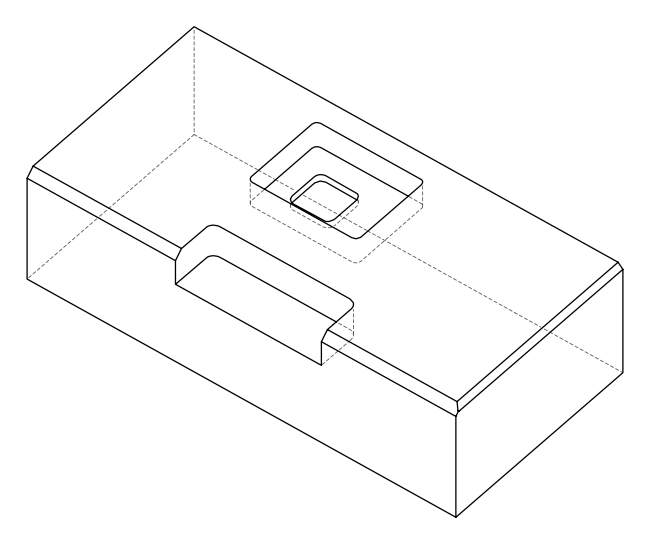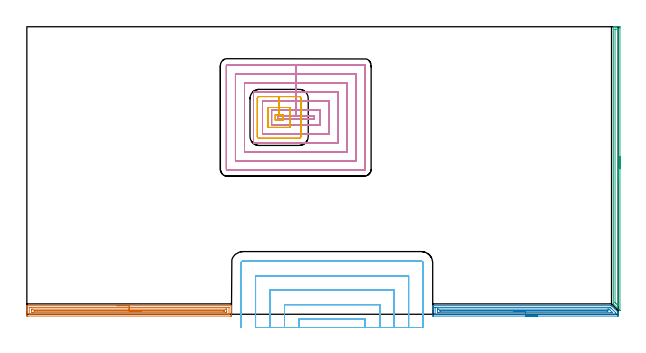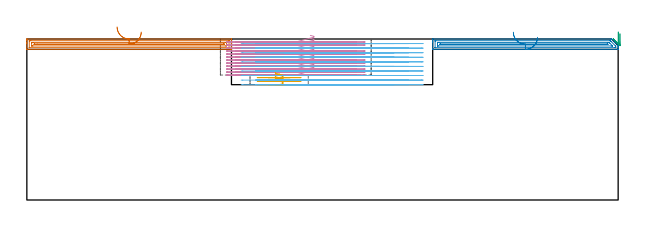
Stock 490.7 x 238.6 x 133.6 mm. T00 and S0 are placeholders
(PLAN: 6 operations, 3 tool changes, 90.4 min)
(1 AREA_MILL | FG_CHAMFER_SURFACE | UGT0205_001 | 5.59 min | 6468 mm3)
(2 AREA_MILL_1 | FG_CHAMFER_SURFACE_1 | UGT0205_001 | 5.02 min | 5894 mm3)
(3 AREA_MILL_2 | FG_CHAMFER_SURFACE_2 | UGT0205_001 | 3.93 min | 3507 mm3)
(4 MILL_RECTANGULAR_POCKET | POCKET_RECTANGULAR_STRAIGHT | NXT0201_013 | Follow Part, ap 2.5, ae 75% | 40.4 min | 363858 mm3)
(5 MILL_RECTANGULAR_POCKET_1 | POCKET_RECTANGULAR_STRAIGHT_1 | NXT0201_011 | Follow Part, ap 3, ae 75% | 1.76 min | 17575 mm3)
(6 MILL_SLOT | SLOT_PARTIAL_RECTANGULAR | NXT0201_012 | Follow Part, ap 4, ae 75% | 33.65 min | 327319 mm3)
(TOOL UGT0205_001 | Chamfer Mill 20 x 3 x 45 deg. | D20 FL50 Z2)
(TOOL NXT0201_013 | ENDMILL 10mm | D10 FL30 Z4)
(TOOL NXT0201_011 | ENDMILL 12mm [2P460-1200-NA 1630] | D12 FL38 Z6)
(TOOL NXT0201_012 | ENDMILL 16mm [2P460-1600-NA 1630] | D16 FL38 Z6)
(OP 1 AREA_MILL)
G17 G21 G94 G90
T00 M6
G54
G17 G0 G90 X74.9 Y7.1 S1061 M3
G43 Z143.6 H0
G94 G1 X74.938 Z142.728 F250.
X75.052 Z141.864
X75.241 Z141.012
X75.503 Z140.18
X75.837 Z139.374
X76.24 Z138.6
X76.708 Z137.864
X77.24 Z137.172
X77.829 Z136.529
X78.472 Z135.94
X79.164 Z135.408
X79.9 Z134.94
X80.674 Z134.537
X81.48 Z134.203
X82.312 Z133.941
X83.163 Z133.752
X84.028 Z133.638
X84.9 Z133.6
X169.646
X169.79 Y7.098 Z133.588
X169.798 Y6.976 Z133.469
X169.8 Y6.85 Z133.349
Y6.467 Z132.966
Y5.863 Z132.357
Y3.811 Z130.308
Y3.238 Z129.732
Y2.802 Z129.298
Y-0.851 Z125.646
X169.797 Y-1.138 Z125.359
X169.79 Y-1.492 Z125.005
X169.567 Y-1.497 Z125.001
X169.2 Y-1.5 Z125.
X0.6
X0.233 Y-1.497 Z125.001
X0.01 Y-1.493 Z125.005
X0. Y-1.138 Z125.359
Y3.238 Z129.732
Y3.811 Z130.308
Y4.113 Z130.609
Y5.863 Z132.357
Y6.467 Z132.966
Y6.85 Z133.349
X0.002 Y6.976 Z133.469
X0.01 Y7.098 Z133.588
X0.154 Y7.1 Z133.6
X84.9
Y5.686 Z132.186
X167.416 Y5.685 Z132.185
X167.598 Y5.684 Z132.184
X167.756 Y5.68 Z132.18
X167.788 Y5.679 Z132.179
X167.793 Y5.658 Z132.158
X167.796 Y5.632 Z132.132
X167.799 Y5.487 Z131.987
Y0.11 Z126.61
X167.795 Y0.01 Z126.51
X167.79 Y-0.057 Z126.443
X167.785 Y-0.079 Z126.421
X167.77 Y-0.08 Z126.42
X167.416 Y-0.084 Z126.416
X167.235 Y-0.085 Z126.415
X166.524 Y-0.086 Z126.414
X2.384 Y-0.085 Z126.415
X2.202 Y-0.084 Z126.416
X2.044 Y-0.08 Z126.42
X2.012 Y-0.079 Z126.421
X2.007 Y-0.058 Z126.442
X2.004 Y-0.032 Z126.468
X2.001 Y0.114 Z126.614
Y5.49 Z131.99
X2.005 Y5.59 Z132.09
X2.01 Y5.657 Z132.157
X2.015 Y5.679 Z132.179
X2.03 Y5.68 Z132.18
X2.384 Y5.685 Z132.185
X2.565
X3.276 Y5.686 Z132.186
X84.9
Y4.272 Z130.772
X164.74 Y4.271 Z130.771
X165.471 Y4.27 Z130.77
X165.632 Y4.268 Z130.768
X165.784 Y4.265 Z130.765
X165.792 Y4.113 Z130.613
X165.798 Y3.95 Z130.45
X165.8 Y2.363 Z128.863
X165.799 Y2.198 Z128.698
X165.79 Y1.487 Z127.987
X165.787 Y1.336 Z127.836
X164.74 Y1.329 Z127.829
X5.06
X4.329 Y1.33 Z127.83
X4.168 Y1.332 Z127.832
X4.016 Y1.335 Z127.835
X4.008 Y1.487 Z127.987
X4.002 Y1.65 Z128.15
X4.001 Y3.402 Z129.902
X4.01 Y4.113 Z130.613
X4.013 Y4.265 Z130.765
X5.06 Y4.271 Z130.771
X84.9 Y4.272 Z130.772
Y2.857 Z129.357
X163.46
X163.518 Y2.856 Z129.356
X163.635 Y2.852 Z129.352
X163.79 Y2.842 Z129.342
X163.793 Y2.8 Z129.3
X163.79 Y2.758 Z129.258
X163.635 Y2.748 Z129.248
X163.518 Y2.744 Z129.244
X163.46 Y2.743 Z129.243
X163.343
X6.34
X6.281 Y2.744 Z129.244
X6.165 Y2.748 Z129.248
X6.01 Y2.758 Z129.258
X6.007 Y2.8 Z129.3
X6.01 Y2.842 Z129.342
X6.165 Y2.852 Z129.352
X6.281 Y2.856 Z129.356
X8.629 Y2.857 Z129.357
X84.9
X85.772 Z129.395
X86.636 Z129.509
X87.488 Z129.698
X88.32 Z129.96
X89.126 Z130.294
X89.9 Z130.697
X90.636 Z131.166
X91.328 Z131.697
X91.971 Z132.286
X92.56 Z132.929
X93.091 Z133.622
X93.56 Z134.357
X93.963 Z135.131
X94.297 Z135.937
X94.559 Z136.769
X94.748 Z137.621
X94.862 Z138.486
X94.9 Z139.357
G0 Z143.6
M5
M2
(OP 2 AREA_MILL_1)
G17 G21 G94 G90
T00 M6
G54
G17 G0 G90 X423.75 Y-1.5 S1061 M3
G43 Z143.6 H0
Z135.
G94 G1 X423.712 Z134.129 F250.
X423.598 Z133.264
X423.409 Z132.412
X423.147 Z131.58
X422.813 Z130.774
X422.41 Z130.
X421.941 Z129.264
X421.41 Z128.572
X420.821 Z127.929
X420.178 Z127.34
X419.486 Z126.809
X418.75 Z126.34
X417.976 Z125.937
X417.17 Z125.603
X416.338 Z125.341
X415.486 Z125.152
X414.622 Z125.038
X413.75 Z125.
X337.411
X337.045 Y-1.496 Z125.002
X336.81 Y-1.493 Z125.005
X336.8 Y-1.138 Z125.359
Y4.113 Z130.607
Y4.665 Z131.162
Y4.988 Z131.484
Y5.54 Z132.036
Y5.863 Z132.357
Y6.833 Z133.333
X336.803 Y6.969 Z133.461
X336.81 Y7.098 Z133.589
X336.965 Y7.1 Z133.6
X484.732
X485.201 Y7.093 Z133.593
X485.243 Y7.054 Z133.554
X485.563 Y6.738 Z133.237
X487.897 Y4.404 Z130.902
X490.523 Y1.779 Z128.275
X490.684 Y1.615 Z128.112
X490.699 Y1.594 Z128.09
X490.7 Y1.301 Z127.801
Y0.383 Z126.882
Y-0.263 Z126.233
X490.699 Y-1.459 Z125.038
X490.697 Y-1.491 Z125.006
X490.351 Y-1.5 Z125.
X413.75
Y-0.086 Z126.414
X339.197 Y-0.085 Z126.415
X339.015 Y-0.084 Z126.416
X338.85 Y-0.08 Z126.42
X338.815 Y-0.079 Z126.421
X338.81 Y-0.059 Z126.441
X338.806 Y-0.03 Z126.47
X338.801 Y0.125 Z126.625
X338.8 Y5.376 Z131.876
X338.802 Y5.506 Z132.006
X338.806 Y5.61 Z132.11
X338.81 Y5.673 Z132.173
X338.842 Y5.679 Z132.179
X339.197 Y5.684 Z132.184
X339.378 Y5.685 Z132.185
X483.839
X484.021 Y5.684 Z132.184
X484.108 Y5.681 Z132.181
X484.148 Y5.679 Z132.179
X484.297 Y5.541 Z132.041
X484.593 Y5.254 Z131.754
X484.732 Y5.118 Z131.618
X488.343 Y1.507 Z128.007
X488.36 Y1.487 Z127.987
X488.69 Y1.108 Z127.608
X488.696 Y0.612 Z127.112
X488.699 Y0.224 Z126.724
X488.698 Y0.094 Z126.594
X488.694 Y-0.01 Z126.49
X488.69 Y-0.073 Z126.427
X488.658 Y-0.079 Z126.421
X488.303 Y-0.083 Z126.417
X488.122 Y-0.085 Z126.415
X413.75 Y-0.086 Z126.414
Y1.329 Z127.829
X341.875
X341.143 Y1.33 Z127.83
X340.982 Y1.332 Z127.832
X340.829 Y1.335 Z127.835
X340.81 Y1.487 Z127.987
X340.804 Y1.663 Z128.163
X340.8 Y2.363 Z128.863
Y2.541 Z129.041
Y3.416 Z129.916
X340.801 Y4.113 Z130.613
X340.803 Y4.202 Z130.702
X340.807 Y4.246 Z130.746
X340.81 Y4.263 Z130.763
X340.827 Y4.265 Z130.765
X340.982 Y4.268 Z130.768
X341.713 Y4.271 Z130.771
X341.875 Y4.272 Z130.772
X482.053 Y4.271 Z130.771
X482.786 Y4.27 Z130.77
X482.946 Y4.268 Z130.768
X483.103 Y4.265 Z130.765
X483.276 Y4.113 Z130.613
X483.839 Y3.56 Z130.06
X485.625 Y1.776 Z128.276
X485.907 Y1.487 Z127.987
X485.999 Y1.39 Z127.89
X486.041 Y1.335 Z127.835
X485.949 Y1.333 Z127.833
X485.786 Y1.33 Z127.83
X485.625 Y1.329 Z127.829
X484.894
X413.75
Y2.743 Z129.243
X343.156
X343.098 Y2.744 Z129.244
X342.981 Y2.748 Z129.248
X342.81 Y2.756 Z129.256
X342.808 Y2.8 Z129.3
X342.81 Y2.844 Z129.344
X342.981 Y2.852 Z129.352
X343.098 Y2.856 Z129.356
X343.156 Y2.857 Z129.357
X481.549
X481.665 Y2.856 Z129.356
X482.053 Y2.85 Z129.35
X482.097 Y2.842 Z129.342
X482.144 Y2.797 Z129.297
X482.184 Y2.755 Z129.255
X482.168 Y2.75 Z129.25
X482.053 Y2.747 Z129.247
X481.665 Y2.743 Z129.243
X481.548
X413.75
X412.878 Z129.281
X412.013 Z129.395
X411.162 Z129.583
X410.33 Z129.846
X409.524 Z130.18
X408.75 Z130.582
X408.014 Z131.051
X407.322 Z131.582
X406.679 Z132.172
X406.09 Z132.815
X405.558 Z133.507
X405.09 Z134.243
X404.687 Z135.017
X404.353 Z135.823
X404.091 Z136.655
X403.902 Z137.506
X403.788 Z138.371
X403.75 Z139.243
G0 Z143.6
M5
M2
(OP 3 AREA_MILL_2)
G17 G21 G94 G90
T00 M6
G54
G17 G0 G90 X492.2 Y130.85 S1061 M3
G43 Z143.6 H0
Z138.1
G94 G1 Y130.812 Z137.228 F250.
Y130.698 Z136.364
Y130.509 Z135.512
Y130.247 Z134.68
Y129.913 Z133.874
Y129.51 Z133.1
Y129.042 Z132.364
Y128.51 Z131.672
Y127.921 Z131.029
Y127.278 Z130.44
Y126.586 Z129.908
Y125.85 Z129.44
Y125.076 Z129.037
Y124.27 Z128.703
Y123.438 Z128.441
Y122.586 Z128.252
Y121.722 Z128.138
Y120.85 Z128.1
X492.199 Y3.281 Z128.101
X492.198 Y3.237 Z128.102
X492.191 Y3.115 Z128.106
X492.112 Y3.19 Z128.186
X492.018 Y3.281 Z128.28
X486.792 Y8.508 Z133.507
X486.729 Y8.573 Z133.57
X486.707 Y8.6 Z133.593
X486.7 Y9.092 Z133.6
Y238.419
X486.703 Y238.591 Z133.588
X486.736 Y238.6 Z133.555
X487.131 Z133.169
X487.401 Z132.899
X488.119 Z132.176
X489.365 Z130.931
X490.781 Z129.515
X491.404 Z128.892
X491.668 Y238.598 Z128.628
X492.191 Y238.592 Z128.105
X492.194 Y238.502 Z128.103
X492.199 Y237.972 Z128.101
X492.2 Y237.436 Z128.1
Y120.85
X490.786 Z129.514
Y7.304
X490.781 Y6.981 Z129.519
X490.448 Y7.304 Z129.852
X489.006 Y8.743 Z131.294
X488.659 Y9.092 Z131.641
X488.119 Y9.643 Z132.181
X488.114 Y9.986 Z132.186
Y236.184
X488.119 Y236.59 Z132.181
X488.595 Y236.598 Z131.705
X489.894 Y236.6 Z130.406
X490.37 Y236.598 Z129.93
X490.781 Y236.59 Z129.519
X490.786 Y236.184 Z129.514
Y120.85
Y119.978 Z129.552
Y119.114 Z129.666
Y118.262 Z129.855
Y117.43 Z130.117
Y116.624 Z130.451
Y115.85 Z130.854
Y115.114 Z131.323
Y114.422 Z131.854
Y113.779 Z132.443
Y113.19 Z133.086
Y112.658 Z133.779
Y112.19 Z134.514
Y111.787 Z135.288
Y111.453 Z136.094
Y111.191 Z136.926
Y111.002 Z137.778
Y110.888 Z138.643
Y110.85 Z139.514
G0 Z143.6
M5
M2
(OP 4 MILL_RECTANGULAR_POCKET)
G17 G21 G94 G90
T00 M6
G54
G17 G0 G90 X235.255 Y162.1 S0 M3
G43 Z143.6 H0
Z136.6
G94 G1 X238.2 Z135.811 F250.
Y164.6 Z135.141
X223.15 Z131.108
X208.1 F500.
Y162.1
X238.2
Y164.6
X223.15
Y169.6
X203.1
Y157.1
X243.2
Y169.6
X223.15
Y177.1
X195.6
Y149.6
X250.7
Y177.1
X223.15
Y184.6
X188.1
Y142.1
X258.2
Y184.6
X223.15
Y192.1
X180.6
Y134.6
X265.7
Y192.1
X223.15
Y199.6
X173.1
Y127.1
X273.2
Y199.6
X223.15
Y207.1
X166.3
G3 X165.6 Y206.4 R0.7
G1 Y120.3
G3 X166.3 Y119.6 R0.7
G1 X280.
G3 X280.7 Y120.3 R0.7
G1 Y206.4
G3 X280. Y207.1 R0.7
G1 X223.15
X222.15
G0 X235.255 Y162.1 Z134.108
G1 X238.2 Z133.319 F250.
Y164.6 Z132.649
X223.15 Z128.617
X208.1 F500.
Y162.1
X238.2
Y164.6
X223.15
Y169.6
X203.1
Y157.1
X243.2
Y169.6
X223.15
Y177.1
X195.6
Y149.6
X250.7
Y177.1
X223.15
Y184.6
X188.1
Y142.1
X258.2
Y184.6
X223.15
Y192.1
X180.6
Y134.6
X265.7
Y192.1
X223.15
Y199.6
X173.1
Y127.1
X273.2
Y199.6
X223.15
Y207.1
X166.3
G3 X165.6 Y206.4 R0.7
G1 Y120.3
G3 X166.3 Y119.6 R0.7
G1 X280.
G3 X280.7 Y120.3 R0.7
G1 Y206.4
G3 X280. Y207.1 R0.7
G1 X223.15
X222.15
G0 X235.255 Y162.1 Z131.617
G1 X238.2 Z130.827 F250.
Y164.6 Z130.158
X223.15 Z126.125
X208.1 F500.
Y162.1
X238.2
Y164.6
X223.15
Y169.6
X203.1
Y157.1
X243.2
Y169.6
X223.15
Y177.1
X195.6
Y149.6
X250.7
Y177.1
X223.15
Y184.6
X188.1
Y142.1
X258.2
Y184.6
X223.15
Y192.1
X180.6
Y134.6
X265.7
Y192.1
X223.15
Y199.6
X173.1
Y127.1
X273.2
Y199.6
X223.15
Y207.1
X166.3
G3 X165.6 Y206.4 R0.7
G1 Y120.3
G3 X166.3 Y119.6 R0.7
G1 X280.
G3 X280.7 Y120.3 R0.7
G1 Y206.4
G3 X280. Y207.1 R0.7
G1 X223.15
X222.15
G0 X235.255 Y162.1 Z129.125
G1 X238.2 Z128.336 F250.
Y164.6 Z127.666
X223.15 Z123.633
X208.1 F500.
Y162.1
X238.2
Y164.6
X223.15
Y169.6
X203.1
Y157.1
X243.2
Y169.6
X223.15
Y177.1
X195.6
Y149.6
X250.7
Y177.1
X223.15
Y184.6
X188.1
Y142.1
X258.2
Y184.6
X223.15
Y192.1
X180.6
Y134.6
X265.7
Y192.1
X223.15
Y199.6
X173.1
Y127.1
X273.2
Y199.6
X223.15
Y207.1
X166.3
G3 X165.6 Y206.4 R0.7
G1 Y120.3
G3 X166.3 Y119.6 R0.7
G1 X280.
G3 X280.7 Y120.3 R0.7
G1 Y206.4
G3 X280. Y207.1 R0.7
G1 X223.15
X222.15
G0 X235.255 Y162.1 Z126.633
G1 X238.2 Z125.844 F250.
Y164.6 Z125.174
X223.15 Z121.142
X208.1 F500.
Y162.1
X238.2
Y164.6
X223.15
Y169.6
X203.1
Y157.1
X243.2
Y169.6
X223.15
Y177.1
X195.6
Y149.6
X250.7
Y177.1
X223.15
Y184.6
X188.1
Y142.1
X258.2
Y184.6
X223.15
Y192.1
X180.6
Y134.6
X265.7
Y192.1
X223.15
Y199.6
X173.1
Y127.1
X273.2
Y199.6
X223.15
Y207.1
X166.3
G3 X165.6 Y206.4 R0.7
G1 Y120.3
G3 X166.3 Y119.6 R0.7
G1 X280.
G3 X280.7 Y120.3 R0.7
G1 Y206.4
G3 X280. Y207.1 R0.7
G1 X223.15
X222.15
G0 X235.255 Y162.1 Z124.142
G1 X238.2 Z123.352 F250.
Y164.6 Z122.683
X223.15 Z118.65
X208.1 F500.
Y162.1
X238.2
Y164.6
X223.15
Y169.6
X203.1
Y157.1
X243.2
Y169.6
X223.15
Y177.1
X195.6
Y149.6
X250.7
Y177.1
X223.15
Y184.6
X188.1
Y142.1
X258.2
Y184.6
X223.15
Y192.1
X180.6
Y134.6
X265.7
Y192.1
X223.15
Y199.6
X173.1
Y127.1
X273.2
Y199.6
X223.15
Y207.1
X166.3
G3 X165.6 Y206.4 R0.7
G1 Y120.3
G3 X166.3 Y119.6 R0.7
G1 X280.
G3 X280.7 Y120.3 R0.7
G1 Y206.4
G3 X280. Y207.1 R0.7
G1 X223.15
X222.15
G0 X235.255 Y162.1 Z121.65
G1 X238.2 Z120.861 F250.
Y164.6 Z120.191
X223.15 Z116.158
X208.1 F500.
Y162.1
X238.2
Y164.6
X223.15
Y169.6
X203.1
Y157.1
X243.2
Y169.6
X223.15
Y177.1
X195.6
Y149.6
X250.7
Y177.1
X223.15
Y184.6
X188.1
Y142.1
X258.2
Y184.6
X223.15
Y192.1
X180.6
Y134.6
X265.7
Y192.1
X223.15
Y199.6
X173.1
Y127.1
X273.2
Y199.6
X223.15
Y207.1
X166.3
G3 X165.6 Y206.4 R0.7
G1 Y120.3
G3 X166.3 Y119.6 R0.7
G1 X280.
G3 X280.7 Y120.3 R0.7
G1 Y206.4
G3 X280. Y207.1 R0.7
G1 X223.15
X222.15
G0 X235.255 Y162.1 Z119.158
G1 X238.2 Z118.369 F250.
Y164.6 Z117.699
X223.15 Z113.667
X208.1 F500.
Y162.1
X238.2
Y164.6
X223.15
Y169.6
X203.1
Y157.1
X243.2
Y169.6
X223.15
Y177.1
X195.6
Y149.6
X250.7
Y177.1
X223.15
Y184.6
X188.1
Y142.1
X258.2
Y184.6
X223.15
Y192.1
X180.6
Y134.6
X265.7
Y192.1
X223.15
Y199.6
X173.1
Y127.1
X273.2
Y199.6
X223.15
Y207.1
X166.3
G3 X165.6 Y206.4 R0.7
G1 Y120.3
G3 X166.3 Y119.6 R0.7
G1 X280.
G3 X280.7 Y120.3 R0.7
G1 Y206.4
G3 X280. Y207.1 R0.7
G1 X223.15
X222.15
G0 X235.255 Y162.1 Z116.667
G1 X238.2 Z115.877 F250.
Y164.6 Z115.208
X223.15 Z111.175
X208.1 F500.
Y162.1
X238.2
Y164.6
X223.15
Y169.6
X203.1
Y157.1
X243.2
Y169.6
X223.15
Y177.1
X195.6
Y149.6
X250.7
Y177.1
X223.15
Y184.6
X188.1
Y142.1
X258.2
Y184.6
X223.15
Y192.1
X180.6
Y134.6
X265.7
Y192.1
X223.15
Y199.6
X173.1
Y127.1
X273.2
Y199.6
X223.15
Y207.1
X166.3
G3 X165.6 Y206.4 R0.7
G1 Y120.3
G3 X166.3 Y119.6 R0.7
G1 X280.
G3 X280.7 Y120.3 R0.7
G1 Y206.4
G3 X280. Y207.1 R0.7
G1 X223.15
X222.15
G0 X235.255 Y162.1 Z114.175
G1 X238.2 Z113.386 F250.
Y164.6 Z112.716
X223.15 Z108.683
X208.1 F500.
Y162.1
X238.2
Y164.6
X223.15
Y169.6
X203.1
Y157.1
X243.2
Y169.6
X223.15
Y177.1
X195.6
Y149.6
X250.7
Y177.1
X223.15
Y184.6
X188.1
Y142.1
X258.2
Y184.6
X223.15
Y192.1
X180.6
Y134.6
X265.7
Y192.1
X223.15
Y199.6
X173.1
Y127.1
X273.2
Y199.6
X223.15
Y207.1
X166.3
G3 X165.6 Y206.4 R0.7
G1 Y120.3
G3 X166.3 Y119.6 R0.7
G1 X280.
G3 X280.7 Y120.3 R0.7
G1 Y206.4
G3 X280. Y207.1 R0.7
G1 X223.15
X222.15
G0 X235.255 Y162.1 Z111.683
G1 X238.2 Z110.894 F250.
Y164.6 Z110.224
X223.15 Z106.192
X208.1 F500.
Y162.1
X238.2
Y164.6
X223.15
Y169.6
X203.1
Y157.1
X243.2
Y169.6
X223.15
Y177.1
X195.6
Y149.6
X250.7
Y177.1
X223.15
Y184.6
X188.1
Y142.1
X258.2
Y184.6
X223.15
Y192.1
X180.6
Y134.6
X265.7
Y192.1
X223.15
Y199.6
X173.1
Y127.1
X273.2
Y199.6
X223.15
Y207.1
X166.3
G3 X165.6 Y206.4 R0.7
G1 Y120.3
G3 X166.3 Y119.6 R0.7
G1 X280.
G3 X280.7 Y120.3 R0.7
G1 Y206.4
G3 X280. Y207.1 R0.7
G1 X223.15
X222.15
G0 X235.255 Y162.1 Z109.192
G1 X238.2 Z108.403 F250.
Y164.6 Z107.733
X223.15 Z103.7
X208.1 F500.
Y162.1
X238.2
Y164.6
X223.15
Y169.6
X203.1
Y157.1
X243.2
Y169.6
X223.15
Y177.1
X195.6
Y149.6
X250.7
Y177.1
X223.15
Y184.6
X188.1
Y142.1
X258.2
Y184.6
X223.15
Y192.1
X180.6
Y134.6
X265.7
Y192.1
X223.15
Y199.6
X173.1
Y127.1
X273.2
Y199.6
X223.15
Y207.1
X166.3
G3 X165.6 Y206.4 R0.7
G1 Y120.3
G3 X166.3 Y119.6 R0.7
G1 X280.
G3 X280.7 Y120.3 R0.7
G1 Y206.4
G3 X280. Y207.1 R0.7
G1 X223.15
X222.15
G0 Z143.6
M5
M2
(OP 5 MILL_RECTANGULAR_POCKET_1)
G17 G21 G94 G90
T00 M6
G54
G17 G0 G90 X209.826 Y165.6 S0 M3
G43 Z143.6 H1
Z107.446
G94 G1 X206.2 Z106.474 F250.
Y161.1 Z105.269
X212.5 Z103.581
Y165.6 Z102.375
X209.35 Z101.531
X206.2 F500.
Y161.1
X212.5
Y165.6
X209.35
Y171.6
X200.2
Y155.1
X218.5
Y171.6
X209.35
Y180.6
X192.7
G3 X191.2 Y179.1 R1.5
G1 Y147.6
G3 X192.7 Y146.1 R1.5
G1 X226.
G3 X227.5 Y147.6 R1.5
G1 Y179.1
G3 X226. Y180.6 R1.5
G1 X209.35
X208.35
G0 X209.826 Y165.6 Z104.531
G1 X206.2 Z103.559 F250.
Y161.1 Z102.353
X212.5 Z100.665
Y165.6 Z99.459
X209.35 Z98.615
X206.2 F500.
Y161.1
X212.5
Y165.6
X209.35
Y171.6
X200.2
Y155.1
X218.5
Y171.6
X209.35
Y180.6
X192.7
G3 X191.2 Y179.1 R1.5
G1 Y147.6
G3 X192.7 Y146.1 R1.5
G1 X226.
G3 X227.5 Y147.6 R1.5
G1 Y179.1
G3 X226. Y180.6 R1.5
G1 X209.35
X208.35
G0 X209.826 Y165.6 Z101.615
G1 X206.2 Z100.644 F250.
Y161.1 Z99.438
X212.5 Z97.75
Y165.6 Z96.544
X209.35 Z95.7
X206.2 F500.
Y161.1
X212.5
Y165.6
X209.35
Y171.6
X200.2
Y155.1
X218.5
Y171.6
X209.35
Y180.6
X192.7
G3 X191.2 Y179.1 R1.5
G1 Y147.6
G3 X192.7 Y146.1 R1.5
G1 X226.
G3 X227.5 Y147.6 R1.5
G1 Y179.1
G3 X226. Y180.6 R1.5
G1 X209.35
X208.35
G0 Z143.6
M5
M2
(OP 6 MILL_SLOT)
G17 G21 G94 G90
T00 M6
G54
G17 G0 G90 X280.8 Y-11. S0 M3
G43 Z143.6 H1
Z129.81
G94 G1 Y-8. F250.
Y-4. F500.
X225.8
Y-8.
Y-11. F250.
X292.8
Y-8.
Y8. F500.
X213.8
Y-8.
Y-11. F250.
X304.8
Y-8.
Y20. F500.
X201.8
Y-8.
Y-11. F250.
X316.8
Y-8.
Y32. F500.
X189.8
Y-8.
Y-11. F250.
X328.8
Y-8.
Y42.6 F500.
G3 X327.4 Y44. R1.4
G1 X179.2
G3 X177.8 Y42.6 R1.4
G1 Y-8.
Y-11. F250.
G0 X280.8 Z126.02
G1 Y-8.
Y-4. F500.
X225.8
Y-8.
Y-11. F250.
X292.8
Y-8.
Y8. F500.
X213.8
Y-8.
Y-11. F250.
X304.8
Y-8.
Y20. F500.
X201.8
Y-8.
Y-11. F250.
X316.8
Y-8.
Y32. F500.
X189.8
Y-8.
Y-11. F250.
X328.8
Y-8.
Y42.6 F500.
G3 X327.4 Y44. R1.4
G1 X179.2
G3 X177.8 Y42.6 R1.4
G1 Y-8.
Y-11. F250.
G0 X280.8 Z122.23
G1 Y-8.
Y-4. F500.
X225.8
Y-8.
Y-11. F250.
X292.8
Y-8.
Y8. F500.
X213.8
Y-8.
Y-11. F250.
X304.8
Y-8.
Y20. F500.
X201.8
Y-8.
Y-11. F250.
X316.8
Y-8.
Y32. F500.
X189.8
Y-8.
Y-11. F250.
X328.8
Y-8.
Y42.6 F500.
G3 X327.4 Y44. R1.4
G1 X179.2
G3 X177.8 Y42.6 R1.4
G1 Y-8.
Y-11. F250.
G0 X280.8 Z118.44
G1 Y-8.
Y-4. F500.
X225.8
Y-8.
Y-11. F250.
X292.8
Y-8.
Y8. F500.
X213.8
Y-8.
Y-11. F250.
X304.8
Y-8.
Y20. F500.
X201.8
Y-8.
Y-11. F250.
X316.8
Y-8.
Y32. F500.
X189.8
Y-8.
Y-11. F250.
X328.8
Y-8.
Y42.6 F500.
G3 X327.4 Y44. R1.4
G1 X179.2
G3 X177.8 Y42.6 R1.4
G1 Y-8.
Y-11. F250.
G0 X280.8 Z114.65
G1 Y-8.
Y-4. F500.
X225.8
Y-8.
Y-11. F250.
X292.8
Y-8.
Y8. F500.
X213.8
Y-8.
Y-11. F250.
X304.8
Y-8.
Y20. F500.
X201.8
Y-8.
Y-11. F250.
X316.8
Y-8.
Y32. F500.
X189.8
Y-8.
Y-11. F250.
X328.8
Y-8.
Y42.6 F500.
G3 X327.4 Y44. R1.4
G1 X179.2
G3 X177.8 Y42.6 R1.4
G1 Y-8.
Y-11. F250.
G0 X280.8 Z110.86
G1 Y-8.
Y-4. F500.
X225.8
Y-8.
Y-11. F250.
X292.8
Y-8.
Y8. F500.
X213.8
Y-8.
Y-11. F250.
X304.8
Y-8.
Y20. F500.
X201.8
Y-8.
Y-11. F250.
X316.8
Y-8.
Y32. F500.
X189.8
Y-8.
Y-11. F250.
X328.8
Y-8.
Y42.6 F500.
G3 X327.4 Y44. R1.4
G1 X179.2
G3 X177.8 Y42.6 R1.4
G1 Y-8.
Y-11. F250.
G0 X280.8 Z107.07
G1 Y-8.
Y-4. F500.
X225.8
Y-8.
Y-11. F250.
X292.8
Y-8.
Y8. F500.
X213.8
Y-8.
Y-11. F250.
X304.8
Y-8.
Y20. F500.
X201.8
Y-8.
Y-11. F250.
X316.8
Y-8.
Y32. F500.
X189.8
Y-8.
Y-11. F250.
X328.8
Y-8.
Y42.6 F500.
G3 X327.4 Y44. R1.4
G1 X179.2
G3 X177.8 Y42.6 R1.4
G1 Y-8.
Y-11. F250.
G0 X280.8 Z103.28
G1 Y-8.
Y-4. F500.
X225.8
Y-8.
Y-11. F250.
X292.8
Y-8.
Y8. F500.
X213.8
Y-8.
Y-11. F250.
X304.8
Y-8.
Y20. F500.
X201.8
Y-8.
Y-11. F250.
X316.8
Y-8.
Y32. F500.
X189.8
Y-8.
Y-11. F250.
X328.8
Y-8.
Y42.6 F500.
G3 X327.4 Y44. R1.4
G1 X179.2
G3 X177.8 Y42.6 R1.4
G1 Y-8.
Y-11. F250.
G0 X280.8 Z99.49
G1 Y-8.
Y-4. F500.
X225.8
Y-8.
Y-11. F250.
X292.8
Y-8.
Y8. F500.
X213.8
Y-8.
Y-11. F250.
X304.8
Y-8.
Y20. F500.
X201.8
Y-8.
Y-11. F250.
X316.8
Y-8.
Y32. F500.
X189.8
Y-8.
Y-11. F250.
X328.8
Y-8.
Y42.6 F500.
G3 X327.4 Y44. R1.4
G1 X179.2
G3 X177.8 Y42.6 R1.4
G1 Y-8.
Y-11. F250.
G0 X280.8 Z95.7
G1 Y-8.
Y-4. F500.
X225.8
Y-8.
Y-11. F250.
X292.8
Y-8.
Y8. F500.
X213.8
Y-8.
Y-11. F250.
X304.8
Y-8.
Y20. F500.
X201.8
Y-8.
Y-11. F250.
X316.8
Y-8.
Y32. F500.
X189.8
Y-8.
Y-11. F250.
X328.8
Y-8.
Y42.6 F500.
G3 X327.4 Y44. R1.4
G1 X179.2
G3 X177.8 Y42.6 R1.4
G1 Y-8.
Y-11. F250.
G0 Z143.6
M5
M2
